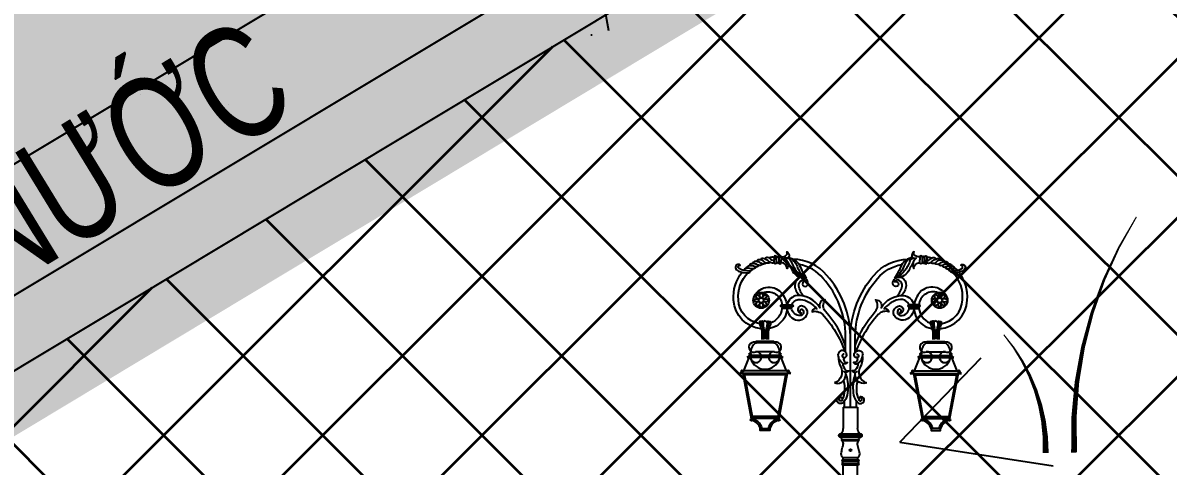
# Model space of a CAD drawing. Header units: millimetres. Extents: x 476643 to 477419, y 1110674 to 1111494.
# Drawn here: x 476985.33 to 476990.41, y 1111233.73 to 1111235.7 of the extents above; entities that cross this region are included whole.
import ezdxf

# ---------------------------------------------------------------- set-up
doc = ezdxf.new("R2010")
doc.units = ezdxf.units.MM
doc.header["$LTSCALE"] = 0.001
doc.header["$MEASUREMENT"] = 0
doc.layers.add('D-CONGTRINH', color=7, linetype='Continuous', lineweight=15)
doc.layers.add('HT_Text', color=7, linetype='Continuous', lineweight=15)
for name, color, linetype in [('HT_Ho ga', 5, 'Continuous'), ('HT_thuc vat', 3, 'Continuous'), ('Net manh', 252, 'Continuous'), ('THIETBI', 33, 'Continuous')]:
    doc.layers.add(name, color=color, linetype=linetype)
doc.styles.add('DIM', font='VAVON.TTF')

# ---------------------------------------------------------------- blocks, each defined once
blk = doc.blocks.new('QFE')
at = {"layer": 'THIETBI', "color": 35, "lineweight": -2, "true_color": 0xa87038}
for p, q in [((7833468.5, 3940380.3), (7833468.5, 3940348)), ((7833468.5, 3940380.3), (7833468.5, 3940346.5)), ((7833474, 3940382.4), (7833474, 3940347.5)), ((7833478.7, 3940384.5), (7833478.7, 3940348)), ((7833486.1, 3940384.5), (7833486.1, 3940348)), ((7833490.8, 3940382.4), (7833490.8, 3940347.5)), ((7833496.3, 3940380.3), (7833496.3, 3940346.5)), ((7833521.2, 3940337.7), (7833443.6, 3940337.7)), ((7833521.2, 3940331.4), (7833445.1, 3940331.4)), ((7834202.1, 3940337.7), (7834279.7, 3940337.7)), ((7834202.1, 3940331.4), (7834278.2, 3940331.4)), ((7833562.1, 3940266.7), (7833402.7, 3940266.7)), ((7833551.1, 3940276), (7833419, 3940276)), ((7834161.2, 3940266.7), (7834320.6, 3940266.7)), ((7834172.2, 3940276), (7834304.3, 3940276)), ((7833596.8, 3940194.8), (7833368, 3940194.8)), ((7833577.2, 3940206.8), (7833387.6, 3940206.8)), ((7833574.2, 3940189.3), (7833390.6, 3940189.3)), ((7834126.5, 3940194.8), (7834355.3, 3940194.8)), ((7834146.1, 3940206.8), (7834335.7, 3940206.8)), ((7834149.1, 3940189.3), (7834332.7, 3940189.3)), ((7833830, 3940045.7), (7833830, 3939951.5)), ((7833830, 3940045.7), (7833893.3, 3940045.7)), ((7833893.3, 3940045.7), (7833893.3, 3939951.5)), ((7833545.5, 3940004.3), (7833419.3, 3940004.3)), ((7833543.8, 3939995), (7833421, 3939995)), ((7834177.8, 3940004.3), (7834304, 3940004.3)), ((7834179.5, 3939995), (7834302.2, 3939995)), ((7833894.3, 3939820), (7833828.9, 3939820)), ((7833828.9, 3939812.1), (7833828.9, 3939820)), ((7833894.3, 3939812.1), (7833894.3, 3939820))]:
    blk.add_line(p, q, dxfattribs=at)
at = {"layer": 'THIETBI', "color": 35, "true_color": 0xa87038}
for p, q in [((7834227, 3940380.3), (7834227, 3940346.5)), ((7834232.5, 3940382.4), (7834232.5, 3940347.5)), ((7834237.2, 3940384.5), (7834237.2, 3940348)), ((7834244.6, 3940384.5), (7834244.6, 3940348)), ((7834249.3, 3940382.4), (7834249.3, 3940347.5)), ((7834254.8, 3940380.3), (7834254.8, 3940348)), ((7834254.8, 3940380.3), (7834254.8, 3940346.5))]:
    blk.add_line(p, q, dxfattribs=at)
at = {"layer": 'THIETBI', "color": 35, "lineweight": -2, "true_color": 0xa87038}
for points in [[(7833505.8, 3940688.7, -0.353507), (7833477.4, 3940693.2, 0.183216), (7833459.7, 3940701.4, 0.310057), (7833443.4, 3940694.3)], [(7833522.2, 3940688.7, -0.362856), (7833498.2, 3940695, 0.124479), (7833479.2, 3940706.2, 0.33864), (7833461.3, 3940701.4)], [(7833523.1, 3940696.5, -0.183873), (7833504.3, 3940706.6, 0.439186), (7833481.6, 3940705.9)], [(7833522.3, 3940710.2, 0.313361), (7833501.6, 3940709.5)], [(7833532.2, 3940714.4, 1), (7833522.4, 3940714.4), (7833522.4, 3940701)], [(7833532.2, 3940687.6, -1), (7833522.4, 3940687.6), (7833522.4, 3940701)], [(7833543.8, 3940714.4, -1), (7833553.6, 3940714.4), (7833553.6, 3940701)], [(7833543.8, 3940687.6, 1), (7833553.6, 3940687.6), (7833553.6, 3940701)], [(7833554, 3940714, 0.236417), (7833577.9, 3940723.8, 0.355517), (7833578.3, 3940737.4, -0.357659), (7833589.1, 3940715.7, -0.346564), (7833581, 3940709.2, 0.044289), (7833569.5, 3940708, -0.377494), (7833580.5, 3940662.4, 0.375058), (7833554.3, 3940688.9, 0.872055)], [(7833580.1, 3940695.7, -0.016213), (7833604.4, 3940651.1, 0.189261), (7833630.7, 3940627.5, 0.138391), (7833648.3, 3940626, 4.133376)], [(7833581, 3940709.2, -0.272622), (7833599.8, 3940689.6, 0.078301), (7833626.3, 3940645.7, 0.086567), (7833651.5, 3940624.6, 14.524247)], [(7833584.9, 3940710.8, -0.25183), (7833635.9, 3940675.9, 0.043039), (7833665.6, 3940619.4, 5.42602)], [(7833595.1, 3940708.8, -0.194984), (7833626.7, 3940666.1, 0.059088), (7833653.5, 3940624.9, 0.228317), (7833665.6, 3940619.4, 0.310763)], [(7833861.6, 3940068), (7833861.6, 3940362.5, 0.178826), (7833757.3, 3940631.7, 0.224593), (7833606, 3940703.6, 6.691776)], [(7833861.6, 3940045.7), (7833861.6, 3940362.5, -0.178826), (7833966, 3940631.7, -0.224593), (7834117.3, 3940703.6, -6.691776)], [(7834138.4, 3940710.8, 0.25183), (7834087.4, 3940675.9, -0.043039), (7834057.6, 3940619.4, -5.42602)], [(7834128.2, 3940708.8, 0.194984), (7834096.5, 3940666.1, -0.059088), (7834069.8, 3940624.9, -0.228317), (7834057.6, 3940619.4, -0.310763)], [(7834142.2, 3940709.2, 0.272622), (7834123.5, 3940689.6, -0.078301), (7834096.9, 3940645.7, -0.086567), (7834071.8, 3940624.6, -14.524247)], [(7834143.1, 3940695.7, 0.016213), (7834118.9, 3940651.1, -0.189261), (7834092.6, 3940627.5, -0.138391), (7834074.9, 3940626, -4.133376)], [(7833466.2, 3940394.5, -0.380071), (7833342.8, 3940521.8, -0.19648), (7833380.7, 3940646, -0.458748)], [(7833427.2, 3940660.6, -0.353262), (7833414.8, 3940651.3, -0.139748), (7833366.9, 3940662.4, -0.806847), (7833372, 3940677.7, 0.723686), (7833351.4, 3940665.8, 0.251861), (7833363.8, 3940651, 0.095726), (7833408.3, 3940643.8, 0.394592), (7833417.2, 3940652.2)], [(7833441.7, 3940669.2, -0.348519), (7833420.6, 3940661.6, 0.153989), (7833396.5, 3940662.6, 0.191715), (7833385.9, 3940654.5, 2.215469)], [(7833456.2, 3940677.6, -0.465554), (7833433.5, 3940672, 0.134027), (7833411.6, 3940674.4, 0.286078), (7833396.8, 3940662.7, 2.125003)], [(7833472.8, 3940682.9, -0.38797), (7833448.5, 3940679.6, 0.059411), (7833432.7, 3940684.6, 0.413091), (7833411.6, 3940674.4)], [(7833487.6, 3940686.6, -0.370345), (7833463, 3940687, 0.059101), (7833448.5, 3940692.7, 0.37824), (7833426.2, 3940685.5)], [(7833840.3, 3940290.6), (7833840.3, 3940362.4, 0.178986), (7833741.1, 3940618, 0.183875), (7833633.5, 3940680.1, 0.225194)], [(7833882.9, 3940290.6), (7833882.9, 3940362.4, -0.178986), (7833982.2, 3940618, -0.183875), (7834089.7, 3940680.1, -0.225194)], [(7833458.2, 3940416.9, -0.356823), (7833364, 3940523.3, -0.218743), (7833406.4, 3940643.4)], [(7833654.8, 3940539.5, -0.152273), (7833632.3, 3940583.9, -0.336534), (7833645.3, 3940609.7, -0.465355), (7833664.8, 3940603.5, 1.036364), (7833654.7, 3940583.8, 0.508027), (7833673, 3940593.9, 0.582864), (7833634.7, 3940622.6, 0.287455), (7833614.4, 3940586.2, 0.200707), (7833636.8, 3940542.2, 6.479291)], [(7834068.5, 3940539.5, 0.152273), (7834091, 3940583.9, 0.336534), (7834078, 3940609.7, 0.465355), (7834058.5, 3940603.5, -1.036364), (7834068.5, 3940583.8, -0.508027), (7834050.3, 3940593.9, -0.582864), (7834088.6, 3940622.6, -0.287455), (7834108.9, 3940586.2, -0.200707), (7834086.5, 3940542.2, -6.479291)], [(7833431.7, 3940532.4, -0.564018), (7833553.6, 3940555.9, -0.155755), (7833578.7, 3940500.4, -0.224227)], [(7833456.5, 3940527.7, -0.254389), (7833447.9, 3940528.7, -0.229188), (7833440.4, 3940546, -0.229188), (7833457.7, 3940538.5, -0.254389), (7833458.7, 3940529.9)], [(7833463.7, 3940532, -0.254389), (7833458.2, 3940538.8, -0.229188), (7833465.2, 3940556.3, -0.229188), (7833472.2, 3940538.8, -0.254389), (7833466.8, 3940532)], [(7833471.7, 3940529.9, -0.254389), (7833472.7, 3940538.5, -0.229188), (7833490.1, 3940546, -0.229188), (7833482.6, 3940528.7, -0.254389), (7833474, 3940527.7)], [(7833472.7, 3940554.5, -0.512619), (7833557.3, 3940500.4, -0.015547)], [(7833454.5, 3940519.6, -0.254389), (7833447.6, 3940514.2, -0.229188), (7833430.1, 3940521.2, -0.229188), (7833447.6, 3940528.2, -0.254389), (7833454.5, 3940522.7)], [(7833458.7, 3940512.4, -0.254389), (7833457.7, 3940503.8, -0.229188), (7833440.4, 3940496.3, -0.229188), (7833447.9, 3940513.7, -0.254389), (7833456.5, 3940514.7)], [(7833466.8, 3940510.4, -0.254389), (7833472.2, 3940503.6, -0.229188), (7833465.2, 3940486, -0.229188), (7833458.2, 3940503.6, -0.254389), (7833463.7, 3940510.4)], [(7833474, 3940514.7, -0.254389), (7833482.6, 3940513.7, -0.229188), (7833490.1, 3940496.3, -0.229188), (7833472.7, 3940503.8, -0.254389), (7833471.7, 3940512.4)], [(7833476, 3940522.7, -0.254389), (7833482.8, 3940528.2, -0.229188), (7833500.4, 3940521.2, -0.229188), (7833482.8, 3940514.2, -0.254389), (7833476, 3940519.6)], [(7833579, 3940485.1, 0.110988), (7833586, 3940462.7, 0.152829), (7833608.2, 3940439.1, 0.502542), (7833670.7, 3940462.4, 0.37374), (7833649.1, 3940495.2, 1.160145), (7833645, 3940462.5, 0.687118)], [(7833624.8, 3940542.3, 0.315911), (7833579.9, 3940500.4, 0.152829)], [(7833601.3, 3940500.4, -0.297688), (7833629.9, 3940524.1, -0.14348), (7833667.9, 3940517.4, -0.096496), (7833712.4, 3940483.7, 0.438011), (7833691, 3940469.9, -0.279297), (7833737.6, 3940458.8, -0.205795)], [(7833840.3, 3940319.1, 0.103279), (7833751.3, 3940470.7, -0.370587), (7833749.9, 3940522.6, 0.569422), (7833725.5, 3940488.1, 0.27295), (7833624.8, 3940542.3, 0.385905)], [(7833882.9, 3940319.1, -0.103279), (7833972, 3940470.7, 0.370587), (7833973.4, 3940522.6, -0.569422), (7833997.7, 3940488.1, -0.27295), (7834098.5, 3940542.3, -0.385905)], [(7834121.9, 3940500.4, 0.297688), (7834093.4, 3940524.1, 0.14348), (7834055.4, 3940517.4, 0.096496), (7834010.9, 3940483.7, -0.438011), (7834032.2, 3940469.9, 0.279297), (7833985.7, 3940458.8, 0.205795)], [(7834144.3, 3940485.1, -0.110988), (7834137.3, 3940462.7, -0.152829), (7834115, 3940439.1, -0.502542), (7834052.6, 3940462.4, -0.37374), (7834074.2, 3940495.2, -1.160145), (7834078.3, 3940462.5, -0.687118)], [(7834098.5, 3940542.3, -0.315911), (7834143.4, 3940500.4, -0.152829)], [(7833579.3, 3940485.1, -0.108899), (7833568.5, 3940443.4, -0.224227), (7833501.3, 3940396.3, -0.004019), (7833499.7, 3940396.1, -0.366728)], [(7833557.3, 3940485.1, -0.278421), (7833508.9, 3940420.4, -0.004523), (7833507, 3940419.8, -0.218743)], [(7833645, 3940462.5, -0.576772), (7833639.4, 3940479.3, -0.431015), (7833648.9, 3940479.6, -0.654899), (7833638.6, 3940453.3, -0.38176), (7833600.2, 3940485.1, -0.039915)], [(7833737.6, 3940458.8, -0.097593), (7833837.2, 3940293.6)], [(7833985.7, 3940458.8, 0.097593), (7833886, 3940293.6)], [(7834078.3, 3940462.5, 0.576772), (7834083.9, 3940479.3, 0.431015), (7834074.4, 3940479.6, 0.654899), (7834084.7, 3940453.3, 0.38176), (7834123.1, 3940485.1, 0.039915)], [(7833465, 3940424.8, 0.805324), (7833457.6, 3940422.3, 0.099459), (7833461, 3940407.5, -0.065412), (7833468.5, 3940380.3)], [(7833474.3, 3940424.5, 0.591187), (7833466, 3940426.3, 0.270977), (7833464.7, 3940419.7, -0.000807), (7833471.3, 3940394, -0.009319), (7833474, 3940382.4)], [(7833482.4, 3940429.4, 0.354429), (7833473.5, 3940422.3, 0.055025), (7833474.4, 3940405.4, -0.025376), (7833478.7, 3940384.5, -169.677483)], [(7833482.4, 3940429.4, -0.354429), (7833491.3, 3940422.3, -0.055025), (7833490.3, 3940405.4, 0.025376), (7833486.1, 3940384.5, 169.677483)], [(7833490.5, 3940424.5, -0.591187), (7833498.8, 3940426.3, -0.270977), (7833500.1, 3940419.7, 0.000807), (7833493.5, 3940394, 0.009319), (7833490.8, 3940382.4)], [(7833499.8, 3940424.8, -0.805324), (7833507.1, 3940422.3, -0.099459), (7833503.8, 3940407.5, 0.065412), (7833496.3, 3940380.3)], [(7833834.2, 3940282.2, 1.045083), (7833833.8, 3940266, 0.394918), (7833845, 3940276.8, 0.482676), (7833821.6, 3940297.4, 0.365775), (7833807, 3940279.9, 0.167234)], [(7833889, 3940282.2, -1.045083), (7833889.5, 3940266, -0.394918), (7833878.3, 3940276.8, -0.482676), (7833901.7, 3940297.4, -0.365775), (7833916.2, 3940279.9, -0.167234)], [(7833833.7, 3940266.5, 0.685844), (7833848.5, 3940244.2, -0.390926), (7833828.2, 3940240.4, -0.277375), (7833807.1, 3940282, 1.412206)], [(7833808.2, 3940271.4, 0.144906), (7833817.7, 3940226.4, -0.000675), (7833819.4, 3940223, -0.151301)], [(7833826.8, 3940241.3, 0.148782), (7833839.5, 3940211.9, 0.252217), (7833854, 3940207, -0.491737), (7833830.4, 3940206.3)], [(7833896.4, 3940241.3, -0.148782), (7833883.8, 3940211.9, -0.252217), (7833869.3, 3940207, 0.491737), (7833892.9, 3940206.3)], [(7833889.6, 3940266.5, -0.685844), (7833874.7, 3940244.2, 0.390926), (7833895.1, 3940240.4, 0.277375), (7833916.1, 3940282, -1.412206)], [(7833915, 3940271.4, -0.144906), (7833905.6, 3940226.4, 0.000675), (7833903.8, 3940223, 0.151301)], [(7833817.2, 3940227.3, -0.470369), (7833790.9, 3940154.2, 0.318304)], [(7833790.9, 3940154.2, 0.36395), (7833831.3, 3940165, 0.171382), (7833841.3, 3940200.8, -3.68517)], [(7833840.8, 3940191.8, -0.001202), (7833845.3, 3940179.2, -0.10896), (7833847.4, 3940099.9, -0.148615), (7833829, 3940066.6, -0.549686), (7833800.6, 3940074.5, -0.452545), (7833813.7, 3940092.1, -0.57067), (7833824.1, 3940077.2, -0.958324), (7833811, 3940082.5, -0.207016), (7833818.6, 3940089.8)], [(7833882.5, 3940191.8, 0.001202), (7833878, 3940179.2, 0.10896), (7833875.8, 3940099.9, 0.148615), (7833894.2, 3940066.6, 0.549686), (7833922.7, 3940074.5, 0.452545), (7833909.6, 3940092.1, 0.57067), (7833899.2, 3940077.2, 0.958324), (7833912.3, 3940082.5, 0.207016), (7833904.6, 3940089.8)], [(7833932.4, 3940154.2, -0.36395), (7833892, 3940165, -0.171382), (7833882, 3940200.8, 3.68517)], [(7833906.1, 3940227.3, 0.470369), (7833932.4, 3940154.2, -0.318304)], [(7833830.4, 3940162, -0.184179), (7833824.8, 3940079.5)], [(7833892.9, 3940162, 0.184179), (7833898.4, 3940079.5)], [(7833819.6, 3939927.7, 0.207336), (7833830, 3939951.5, 0.037455)], [(7833903.7, 3939927.7, -0.207336), (7833893.3, 3939951.5, -0.037455)], [(7833814.1, 3939924.6), (7833909.1, 3939924.6, -0.414214)], [(7833909.1, 3939915.1), (7833814.1, 3939915.1, -0.414214)], [(7833816.9, 3939911.9, -0.390546), (7833814.1, 3939915.1, 3.518269)], [(7833814.1, 3939915.1), (7833814.1, 3939914.7, 0.414214)], [(7833906.2, 3939911.9), (7833816.9, 3939911.9, -0.414214)], [(7833825.1, 3939902.4, 0.20126), (7833816.9, 3939911.9, 4.529458)], [(7833828.9, 3939820, -0.293231), (7833821.4, 3939845, -0.012249), (7833827, 3939867.7, 0.025284), (7833829.8, 3939880.1, 0.209142), (7833825.8, 3939895.9, 0.490875)], [(7833825.8, 3939896, -0.818804), (7833825.1, 3939902.4, -1.611391)], [(7833825.1, 3939902.4), (7833898, 3939902.4, -0.414214)], [(7833897.4, 3939896), (7833825.8, 3939896, -0.414214)], [(7833894.3, 3939820, 0.293231), (7833901.8, 3939845, 0.012249), (7833896.1, 3939867.7, -0.025284), (7833893.4, 3939880.1, -0.209142), (7833897.4, 3939895.9, -0.490875)], [(7833897.4, 3939896, 0.818804), (7833898, 3939902.4, 1.611391)], [(7833898, 3939902.4, -0.20126), (7833906.2, 3939911.9, -4.529458)], [(7833906.2, 3939911.9, 0.390546), (7833909.1, 3939915.1, -3.518269)], [(7833826.4, 3939066), (7833829.1, 3939068.9, 0.187644), (7833829.9, 3939071.1), (7833829.9, 3939789.5, 0.191392)], [(7833896.7, 3939066), (7833894.1, 3939068.9, -0.187644), (7833893.3, 3939071.1), (7833893.3, 3939789.5, -0.191392)]]:
    blk.add_lwpolyline(points, format="xyb", dxfattribs=at)
for points in [[(7833532.2, 3940718.6), (7833532.2, 3940683.4)], [(7833543.8, 3940718.6), (7833543.8, 3940683.4)], [(7833543.8, 3940709.9), (7833543.8, 3940701)], [(7833603.2, 3940485.1), (7833555.7, 3940485.1)], [(7834120.1, 3940485.1), (7834167.5, 3940485.1)], [(7833524.7, 3940292.3), (7833443.7, 3940292.3), (7833440.1, 3940292.3)], [(7834198.6, 3940292.3), (7834279.6, 3940292.3), (7834283.1, 3940292.3)], [(7833387.6, 3940206.8), (7833411.5, 3940266.6)], [(7833402.7, 3940266.7), (7833413.7, 3940276)], [(7833402.7, 3940266.7), (7833413.7, 3940276)], [(7833414.5, 3940278.6), (7833413, 3940276), (7833419, 3940276), (7833417.4, 3940278.6)], [(7833550.2, 3940278.6), (7833551.8, 3940276), (7833545.8, 3940276), (7833547.4, 3940278.6)], [(7833562.1, 3940266.7), (7833551.1, 3940276)], [(7833577.2, 3940206.8), (7833553.3, 3940266.6)], [(7834146.1, 3940206.8), (7834170, 3940266.6)], [(7834161.2, 3940266.7), (7834172.2, 3940276)], [(7834173, 3940278.6), (7834171.5, 3940276), (7834177.5, 3940276), (7834175.9, 3940278.6)], [(7834308.7, 3940278.6), (7834310.3, 3940276), (7834304.3, 3940276), (7834305.9, 3940278.6)], [(7834320.6, 3940266.7), (7834309.6, 3940276)], [(7834320.6, 3940266.7), (7834309.6, 3940276)], [(7834335.7, 3940206.8), (7834311.8, 3940266.6)], [(7833368, 3940194.8), (7833387.6, 3940206.8)], [(7833368, 3940194.8), (7833387.6, 3940206.8)], [(7833378.2, 3940203.4), (7833376.6, 3940200.8), (7833382.6, 3940200.8), (7833381.1, 3940203.4)], [(7833383.7, 3940194.8), (7833421, 3939995)], [(7833389.6, 3940194.8), (7833425.2, 3940004.3)], [(7833575.2, 3940194.8), (7833539.6, 3940004.3)], [(7833581.1, 3940194.8), (7833543.8, 3939995)], [(7833596.8, 3940194.8), (7833577.1, 3940206.8)], [(7833586.6, 3940203.4), (7833588.2, 3940200.8), (7833582.2, 3940200.8), (7833583.7, 3940203.4)], [(7834126.5, 3940194.8), (7834146.1, 3940206.8)], [(7834126.5, 3940194.8), (7834146.1, 3940206.8)], [(7834136.7, 3940203.4), (7834135.1, 3940200.8), (7834141.1, 3940200.8), (7834139.5, 3940203.4)], [(7834142.2, 3940194.8), (7834179.5, 3939995)], [(7834148.1, 3940194.8), (7834183.7, 3940004.3)], [(7834333.7, 3940194.8), (7834298.1, 3940004.3)], [(7834339.6, 3940194.8), (7834302.2, 3939995)], [(7834355.3, 3940194.8), (7834335.6, 3940206.8)], [(7834345.1, 3940203.4), (7834346.7, 3940200.8), (7834340.7, 3940200.8), (7834342.2, 3940203.4)], [(7833834.9, 3940045.7), (7833834.9, 3940073.1)], [(7833888.4, 3940045.7), (7833888.4, 3940073.1)], [(7833814.1, 3939915.1), (7833909.1, 3939915.1)], [(7833822.8, 3939806), (7833900.4, 3939806)], [(7833822.8, 3939795.6), (7833900.4, 3939795.6)], [(7833827.8, 3939812.1), (7833894.3, 3939812.1)], [(7833827.8, 3939789.5), (7833894.3, 3939789.5)]]:
    blk.add_lwpolyline(points, dxfattribs=at)
at = {"layer": 'THIETBI', "color": 35, "true_color": 0xa87038}
for points in [[(7834169.3, 3940714, -0.236417), (7834145.4, 3940723.8, -0.355517), (7834144.9, 3940737.4, 0.357659), (7834134.1, 3940715.7, 0.346564), (7834142.2, 3940709.2, -0.044289), (7834153.8, 3940708, 0.377494), (7834142.7, 3940662.4, -0.375058), (7834169, 3940688.9, -0.872055)], [(7834179.5, 3940714.4, 1), (7834169.7, 3940714.4), (7834169.7, 3940701)], [(7834179.5, 3940687.6, -1), (7834169.7, 3940687.6), (7834169.7, 3940701)], [(7834191, 3940714.4, -1), (7834200.9, 3940714.4), (7834200.9, 3940701)], [(7834191, 3940687.6, 1), (7834200.9, 3940687.6), (7834200.9, 3940701)], [(7834200.2, 3940696.5, 0.183873), (7834218.9, 3940706.6, -0.439186), (7834241.7, 3940705.9)], [(7834201, 3940710.2, -0.313361), (7834221.7, 3940709.5)], [(7834201.1, 3940688.7, 0.362856), (7834225.1, 3940695, -0.124479), (7834244.1, 3940706.2, -0.33864), (7834262, 3940701.4)], [(7834217.5, 3940688.7, 0.353507), (7834245.8, 3940693.2, -0.183216), (7834263.6, 3940701.4, -0.310057), (7834279.9, 3940694.3)], [(7834235.7, 3940686.6, 0.370345), (7834260.2, 3940687, -0.059101), (7834274.8, 3940692.7, -0.37824), (7834297.1, 3940685.5)], [(7834250.5, 3940682.9, 0.38797), (7834274.8, 3940679.6, -0.059411), (7834290.6, 3940684.6, -0.413091), (7834311.7, 3940674.4)], [(7834257.1, 3940394.5, 0.380071), (7834380.5, 3940521.8, 0.19648), (7834342.6, 3940646, 0.458748)], [(7834267.1, 3940677.6, 0.465554), (7834289.8, 3940672, -0.134027), (7834311.6, 3940674.4, -0.286078), (7834326.5, 3940662.7, -2.125003)], [(7834281.6, 3940669.2, 0.348519), (7834302.7, 3940661.6, -0.153989), (7834326.8, 3940662.6, -0.191715), (7834337.4, 3940654.5, -2.215469)], [(7834296.1, 3940660.6, 0.353262), (7834308.5, 3940651.3, 0.139748), (7834356.4, 3940662.4, 0.806847), (7834351.3, 3940677.7, -0.723686), (7834371.9, 3940665.8, -0.251861), (7834359.4, 3940651, -0.095726), (7834315, 3940643.8, -0.394592), (7834306.1, 3940652.2)], [(7834265.1, 3940416.9, 0.356823), (7834359.3, 3940523.3, 0.218743), (7834316.9, 3940643.4)], [(7834291.6, 3940532.4, 0.564018), (7834169.7, 3940555.9, 0.155755), (7834144.6, 3940500.4, 0.224227)], [(7834250.6, 3940554.5, 0.512619), (7834166, 3940500.4, 0.015547)], [(7834251.5, 3940529.9, 0.254389), (7834250.5, 3940538.5, 0.229188), (7834233.2, 3940546, 0.229188), (7834240.7, 3940528.7, 0.254389), (7834249.3, 3940527.7)], [(7834259.6, 3940532, 0.254389), (7834265, 3940538.8, 0.229188), (7834258, 3940556.3, 0.229188), (7834251.1, 3940538.8, 0.254389), (7834256.5, 3940532)], [(7834266.8, 3940527.7, 0.254389), (7834275.4, 3940528.7, 0.229188), (7834282.9, 3940546, 0.229188), (7834265.5, 3940538.5, 0.254389), (7834264.6, 3940529.9)], [(7834247.3, 3940522.7, 0.254389), (7834240.5, 3940528.2, 0.229188), (7834222.9, 3940521.2, 0.229188), (7834240.5, 3940514.2, 0.254389), (7834247.3, 3940519.6)], [(7834249.3, 3940514.7, 0.254389), (7834240.7, 3940513.7, 0.229188), (7834233.2, 3940496.3, 0.229188), (7834250.5, 3940503.8, 0.254389), (7834251.5, 3940512.4)], [(7834256.5, 3940510.4, 0.254389), (7834251.1, 3940503.6, 0.229188), (7834258, 3940486, 0.229188), (7834265, 3940503.6, 0.254389), (7834259.6, 3940510.4)], [(7834264.6, 3940512.4, 0.254389), (7834265.5, 3940503.8, 0.229188), (7834282.9, 3940496.3, 0.229188), (7834275.4, 3940513.7, 0.254389), (7834266.8, 3940514.7)], [(7834268.8, 3940519.6, 0.254389), (7834275.6, 3940514.2, 0.229188), (7834293.2, 3940521.2, 0.229188), (7834275.6, 3940528.2, 0.254389), (7834268.8, 3940522.7)], [(7834144, 3940485.1, 0.108899), (7834154.8, 3940443.4, 0.224227), (7834222, 3940396.3, 0.004019), (7834223.6, 3940396.1, 0.366728)], [(7834166, 3940485.1, 0.278421), (7834214.3, 3940420.4, 0.004523), (7834216.3, 3940419.8, 0.218743)], [(7834223.5, 3940424.8, 0.805324), (7834216.1, 3940422.3, 0.099459), (7834219.5, 3940407.5, -0.065412), (7834227, 3940380.3)], [(7834232.8, 3940424.5, 0.591187), (7834224.5, 3940426.3, 0.270977), (7834223.2, 3940419.7, -0.000807), (7834229.8, 3940394, -0.009319), (7834232.5, 3940382.4)], [(7834240.9, 3940429.4, 0.354429), (7834232, 3940422.3, 0.055025), (7834232.9, 3940405.4, -0.025376), (7834237.2, 3940384.5, -169.677483)], [(7834240.9, 3940429.4, -0.354429), (7834249.8, 3940422.3, -0.055025), (7834248.8, 3940405.4, 0.025376), (7834244.6, 3940384.5, 169.677483)], [(7834249, 3940424.5, -0.591187), (7834257.3, 3940426.3, -0.270977), (7834258.6, 3940419.7, 0.000807), (7834251.9, 3940394, 0.009319), (7834249.3, 3940382.4)], [(7834258.3, 3940424.8, -0.805324), (7834265.6, 3940422.3, -0.099459), (7834262.3, 3940407.5, 0.065412), (7834254.8, 3940380.3)]]:
    blk.add_lwpolyline(points, format="xyb", dxfattribs=at)
for points in [[(7834179.5, 3940718.6), (7834179.5, 3940683.4)], [(7834179.5, 3940709.9), (7834179.5, 3940701)], [(7834191, 3940718.6), (7834191, 3940683.4)]]:
    blk.add_lwpolyline(points, dxfattribs=at)
at = {"layer": 'THIETBI', "color": 35, "lineweight": -2, "true_color": 0xa87038}
for points in [[(7833603.2, 3940500.4, -1), (7833603.2, 3940492.8), (7833555.7, 3940492.8, -1), (7833555.7, 3940500.4)], [(7834120.1, 3940500.4, 1), (7834120.1, 3940492.8), (7834167.5, 3940492.8, 1), (7834167.5, 3940500.4)]]:
    blk.add_lwpolyline(points, format="xyb", close=True, dxfattribs=at)
for points in [[(7833503.7, 3939951.3), (7833503.7, 3939942.1), (7833461, 3939942.1), (7833461, 3939951.3)], [(7834219.5, 3939951.3), (7834219.5, 3939942.1), (7834262.2, 3939942.1), (7834262.2, 3939951.3)], [(7833909.1, 3939924.6), (7833814.1, 3939924.6), (7833814.1, 3939927.7), (7833909.1, 3939927.7)]]:
    blk.add_lwpolyline(points, close=True, dxfattribs=at)
for centre, radius in [((7833465.2, 3940521.2), 35.1), ((7833465.2, 3940521.2), 10.9), ((7833416, 3940282.1), 3.81), ((7833548.8, 3940282.1), 3.81), ((7834174.5, 3940282.1), 3.81), ((7834307.3, 3940282.1), 3.81), ((7833379.6, 3940206.9), 3.81), ((7833585.2, 3940206.9), 3.81), ((7834138.1, 3940206.9), 3.81), ((7834343.7, 3940206.9), 3.81), ((7833422.1, 3939989.3), 5.03), ((7833542.7, 3939989.3), 5.03), ((7834180.6, 3939989.3), 5.03), ((7834301.2, 3939989.3), 5.03), ((7833861.6, 3939854.3), 3.96)]:
    blk.add_circle(centre, radius, dxfattribs=at)
at = {"layer": 'THIETBI', "color": 35, "true_color": 0xa87038}
for radius in [35.1, 10.9]:
    blk.add_circle((7834258, 3940521.2), radius, dxfattribs=at)
at = {"layer": 'THIETBI', "color": 35, "lineweight": -2, "true_color": 0xa87038}
for centre, radius, start, end in [((7833538, 3940718.6), 5.76, 0, 180), ((7833538, 3940683.4), 5.76, 180, 0), ((7833555.7, 3940488.9), 3.83, 90, 270), ((7833603.2, 3940488.9), 3.83, 270, 90), ((7834120.1, 3940488.9), 3.83, 90, 270), ((7833482.4, 3940281.1), 66.9, 57.8027, 122.1973), ((7834240.9, 3940281.1), 66.9, 57.8027, 122.1973), ((7833441.9, 3940268.1), 24.3, 94.2982, 160.9355), ((7833444.3, 3940334.5), 3.23, 101.4699, 258.5301), ((7833433, 3940312.6), 22.4, 295.6216, 57.2183), ((7833531.8, 3940312.6), 22.4, 122.7817, 244.3784), ((7833520.5, 3940334.5), 3.23, 281.4699, 78.5301), ((7833522.8, 3940268.1), 24.3, 19.0645, 85.7018), ((7834200.4, 3940268.1), 24.3, 94.2982, 160.9355), ((7834202.8, 3940334.5), 3.23, 101.4699, 258.5301), ((7834191.5, 3940312.6), 22.4, 295.6216, 57.2183), ((7834290.3, 3940312.6), 22.4, 122.7817, 244.3784), ((7834279, 3940334.5), 3.23, 281.4699, 78.5301), ((7834281.3, 3940268.1), 24.3, 19.0645, 85.7018), ((7833409.9, 3939934.9), 61.2, 15.5429, 79.586), ((7833409.9, 3939934.9), 53.7, 17.7828, 72.5705), ((7833554.9, 3939934.9), 61.2, 100.414, 164.4571), ((7833554.9, 3939934.9), 53.7, 107.4295, 162.2172), ((7834168.4, 3939934.9), 61.2, 15.5429, 79.586), ((7834168.4, 3939934.9), 53.7, 17.7828, 72.5705), ((7834313.4, 3939934.9), 61.2, 100.414, 164.4571), ((7834313.4, 3939934.9), 53.7, 107.4295, 162.2172), ((7833814, 3939919.8), 4.75, 89.5095, 270.4905), ((7833909.1, 3939919.8), 4.75, 269.5095, 90.4905), ((7833822.8, 3939800.8), 5.18, 90, 270), ((7833828.9, 3939806), 6.14, 90, 180), ((7833828.9, 3939795.6), 6.14, 180, 270), ((7833894.3, 3939806), 6.14, 0, 90), ((7833894.3, 3939795.6), 6.14, 270, 0), ((7833900.4, 3939800.8), 5.18, 270, 90)]:
    blk.add_arc(centre, radius, start, end, dxfattribs=at)
at = {"layer": 'THIETBI', "color": 35, "true_color": 0xa87038}
for centre, radius, start, end in [((7834185.3, 3940718.6), 5.76, 0, 180), ((7834185.3, 3940683.4), 5.76, 180, 0), ((7834167.5, 3940488.9), 3.83, 270, 90)]:
    blk.add_arc(centre, radius, start, end, dxfattribs=at)
blk = doc.blocks.new('fff')
blk.add_lwpolyline([(476992.0737, 1111234.1569), (476990.3209, 1111237.184), (476983.4569, 1111233.0478), (476985.2154, 1111229.9905), (476992.0737, 1111234.1569)])
at = {"layer": 'HT_Ho ga', "color": 4}
blk.add_lwpolyline([(476963.6664, 1111221.2825), (476979.276, 1111230.8735), (476990.0683, 1111237.3609), (476989.8107, 1111237.7894), (476979.0163, 1111231.3008), (476963.4047, 1111221.7085), (476963.6664, 1111221.2825)], dxfattribs=at)
at = {"layer": 'HT_thuc vat'}
for points in [[(476989.9953, 1111233.7862, 0.0262, 0.00525, -0.153458), (476990.272, 1111234.8342, 0.00525, 0.00525, 16.012614)], [(476989.8694, 1111233.7848, 0.0262, 0.00525, 0.181131), (476989.6832, 1111234.3102, 0.0262, 0.00525, -4.506935)]]:
    blk.add_lwpolyline(points, format="xyseb", dxfattribs=at)
at = {"linetype": 'ByBlock', "xscale": 0.0009999999892897904, "yscale": 0.0009999999310821295, "zscale": 0.001}
blk.add_blockref('QFE', (469155.1403, 1107293.9427), dxfattribs=at)
at = {"layer": 'HT_Text', "color": 9, "style": 'DIM', "width": 0.75}
blk.add_text('COÁNG HÔÛ THOAÙT NÖÔÙC', height=0.5, rotation=31.4247, dxfattribs=at).set_placement((476981.4444, 1111232.1837))

msp = doc.modelspace()

# ---------------------------------------------------------------- hatches: boundary and pattern name
at = {"linetype": 'Continuous'}
h = msp.add_hatch(dxfattribs=at)
h.set_pattern_fill('AR-CONC,_O', color=8, scale=0.8)
h.set_pattern_definition([(50, (0, 0), (5.73808146, -0.50201708), [0.6, -6.6]), (355, (0, 0), (-1.11001067, 6.01753707), [0.48, -5.28]), (100.4514, (0.478, -0.042), (4.628075054, 5.515516336), [0.50992152, -5.609136896]), (46.1842, (0, 1.6), (8.53792839, -1.324152115), [0.9, -9.9]), (96.6356, (0.7115, 1.49), (7.477301644, 7.79294297), [0.764882304, -8.413704]), (351.1842, (0, 1.6), (7.47729556, 7.79294881), [0.72, -7.92]), (21, (0.8, 1.2), (4.775256417, -3.220951125), [0.6, -6.6]), (326, (0.8, 1.2), (1.946522655, 5.80120036), [0.48, -5.28]), (71.4514, (1.198, 0.9316), (6.721781029, 2.580243974), [0.50992152, -5.609136896]), (37.5, (0, 0), (0.0972788425, 2.6631508307), [0, -5.216, 0, -5.36, 0, -5.3]), (7.5, (0, 0), (2.1045562995, 3.155293695), [0, -3.056, 0, -5.096, 0, -2.02]), (327.5, (-1.784, 0), (4.2705794894, -0.180438974), [0, -2, 0, -6.24, 0, -8.28]), (317.5, (-2.584, 0), (4.665489355, 0.800839859), [0, -2.6, 0, -4.144, 0, -5.88])])
h.paths.add_polyline_path([(476986.6873, 1111238.5643), (476982.5232, 1111235.7965), (476989.3829, 1111225.4764), (476993.6662, 1111228.0648)])
at = {"layer": 'HT_thuc vat', "lineweight": 35}
h = msp.add_hatch(dxfattribs=at)
h.set_pattern_fill('ANSI37', color=3, scale=4, style=0)
h.set_pattern_definition([(45, (0, 0), (-0.3535533906, 0.3535533906), []), (135, (0, 0), (-0.3535533906, -0.3535533906), [])])
h.paths.add_polyline_path([(476985.2154, 1111229.9905), (476992.0737, 1111234.1569), (476990.3209, 1111237.184), (476983.4569, 1111233.0478)])
at = {"layer": 'Net manh', "lineweight": 35}
h = msp.add_hatch(dxfattribs=at)
h.set_pattern_fill('AR-CONC', color=256, scale=0.5, style=0)
h.set_pattern_definition([(50, (0, 0), (3.586300913, -0.313760675), [0.375, -4.125]), (355, (0, 0), (-0.693756668, 3.760960669), [0.3, -3.3]), (100.4514, (0.299, -0.026), (2.892546909, 3.44719771), [0.31870095, -3.50571056]), (46.1842, (0, 1), (5.336205243, -0.827595072), [0.5625, -6.1875]), (96.6356, (0.4447, 0.931), (4.673313528, 4.870589355), [0.47805144, -5.258565]), (351.1842, (0, 1), (4.673309726, 4.870593005), [0.45, -4.95]), (21, (0.5, 0.75), (2.9845352606, -2.013094453), [0.375, -4.125]), (326, (0.5, 0.75), (1.21657666, 3.625750225), [0.3, -3.3]), (71.4514, (0.7487, 0.5822), (4.201113143, 1.612652484), [0.31870095, -3.50571056]), (37.5, (0, 0), (0.0607992766, 1.6644692692), [0, -3.26, 0, -3.35, 0, -3.3125]), (7.5, (0, 0), (1.3153476872, 1.9720585594), [0, -1.91, 0, -3.185, 0, -1.2625]), (327.5, (-1.115, 0), (2.6691121809, -0.1127743587), [0, -1.25, 0, -3.9, 0, -5.175]), (317.5, (-1.615, 0), (2.9159308467, 0.5005249117), [0, -1.625, 0, -2.59, 0, -3.675])])
h.paths.add_polyline_path([(476992.124, 1111278.6991), (477030.4162, 1111301.5061), (477049.4278, 1111271.6805), (477053.9507, 1111274.2899), (477054.992, 1111272.6727), (477057.7715, 1111274.3261), (477036.9439, 1111305.5508), (477036.7871, 1111305.4566), (477040.9706, 1111298.8709), (477035.0335, 1111295.3044), (477030.85, 1111301.8901), (477036.9439, 1111305.5508), (477031.4593, 1111313.7734), (477024.2618, 1111315.6012), (476982.9279, 1111293.8106), (476991.5182, 1111278.36), (476987.3381, 1111273.5437), (476978.0539, 1111289.9629), (476976.5243, 1111292.3853), (476968.713, 1111281.1314), (476975.2731, 1111270.2287), (476976.71, 1111267.8699), (476978.5947, 1111269.735), (476980.5231, 1111269.2155), (476983.8957, 1111271.4244), (476999.5749, 1111247.1306), (476955.1063, 1111217.5728), (476941.425, 1111240.1442), (476945.0196, 1111241.9149), (476943.9035, 1111243.751), (476947.4515, 1111245.5665), (476946.4177, 1111247.3037), (476950.1322, 1111249.7446), (476951.1323, 1111248.1174), (476960.9993, 1111254.0432), (476960.163, 1111255.3936), (476967.0818, 1111259.4449), (476965.5652, 1111261.944), (476972.5709, 1111266.1954), (476971.5525, 1111267.8839), (476965.9946, 1111277.215), (476937.4106, 1111236.0337, 0.042237), (476936.6148, 1111234.5939), (476939.3312, 1111230.0958), (476935.9752, 1111226.5813), (476935.9101, 1111223.8886), (476936.4401, 1111219.9427), (476940.2894, 1111220.9274), (476940.4761, 1111217.4662), (476946.8159, 1111207.7273), (476943.4292, 1111205.7859), (476944.7596, 1111203.4488), (476948.1463, 1111205.5192), (476954.9524, 1111194.1082), (476951.3403, 1111191.9878), (476952.896, 1111189.2814), (476956.5259, 1111191.4569), (476959.0712, 1111187.0403), (476955.4086, 1111184.9104), (476956.757, 1111182.5647), (476959.9092, 1111184.4396), (476963.2765, 1111178.7782), (476967.4255, 1111176.0569), (476972.1928, 1111176.7521), (476973.3783, 1111174.7963), (476966.1382, 1111170.9956), (476963.3039, 1111171.475), (476985.034, 1111134.1639), (476993.6583, 1111138.634), (476996.7715, 1111140.4498), (476989.5495, 1111152.7458), (476986.7059, 1111151.1033), (476982.7534, 1111157.946), (476985.5355, 1111159.58), (476978.3075, 1111171.8862), (477011.5732, 1111191.3513), (477017.6754, 1111195.1589), (477016.7822, 1111196.6565), (477025.4535, 1111202.0124), (477045.9914, 1111167.5778), (477037.3201, 1111162.2219), (477042.6914, 1111165.3045), (477046.1256, 1111167.3528), (477050.2224, 1111160.5537), (477046.7962, 1111158.4899), (477044.2394, 1111162.7345), (477038.9583, 1111159.4768), (477037.3201, 1111162.2219), (477036.4346, 1111163.7065), (477031.8926, 1111161.0484), (477046.2047, 1111137.4191), (477059.4329, 1111144.8071), (477069.0196, 1111150.1613)])
h.paths.add_polyline_path([(477023.5215, 1111207.2866), (477013.619, 1111201.3442), (477012.1569, 1111203.7806), (477006.064, 1111213.9692), (476996.5737, 1111229.8389), (477008.107, 1111236.7701), (477018.6959, 1111219.0632), (477017.0464, 1111218.0768)], flags=16)
h.paths.add_polyline_path([(477010.6485, 1111205.4804), (476975.1123, 1111184.1555), (476960.6382, 1111208.0954), (476996.1831, 1111229.5858), (477010.6425, 1111205.4904)], flags=16)
h.paths.add_polyline_path([(476994.2843, 1111230.3236), (476987.4243, 1111226.1759), (476985.7216, 1111229.1452), (476992.5816, 1111233.2929)], flags=16)
h.paths.add_polyline_path([(476992.0737, 1111234.1569), (476985.2154, 1111229.9905), (476983.4569, 1111233.0478), (476990.3209, 1111237.184)], flags=16)
h.paths.add_polyline_path([(476981.5715, 1111222.5407), (476978.586, 1111220.8126), (476977.7469, 1111222.1695, 0.295539), (476978.3981, 1111224.7343), (476979.7865, 1111225.5562)], flags=16)
h.paths.add_polyline_path([(476977.7091, 1111220.2766), (476974.7113, 1111218.4139), (476972.9398, 1111221.4931), (476974.3196, 1111222.287, 0.295318), (476976.8873, 1111221.6542)], flags=16)
h.paths.add_polyline_path([(476979.2565, 1111226.4515), (476977.8619, 1111225.626, 0.280277), (476975.4218, 1111226.2945), (476974.5681, 1111227.6559), (476977.4673, 1111229.474)], flags=16)
h.paths.add_polyline_path([(476973.7905, 1111223.1638), (476972.4189, 1111222.2906), (476970.601, 1111225.131), (476973.7008, 1111227.112), (476974.4807, 1111225.7786, 0.30333)], flags=16)
h.paths.add_polyline_path([(476968.7693, 1111214.902), (476961.9528, 1111210.7594), (476960.1588, 1111213.7224), (476966.9752, 1111217.8651)], flags=16)
h.paths.add_polyline_path([(476966.4087, 1111218.6729), (476959.5922, 1111214.5303), (476957.7361, 1111217.5237), (476964.5526, 1111221.6663)], flags=16)

# ---------------------------------------------------------------- linework, layer by layer
at = {"layer": 'D-CONGTRINH', "lineweight": 35, "const_width": 0.5}
msp.add_lwpolyline([(476985.2154, 1111229.9905), (476992.0737, 1111234.1569), (476990.3209, 1111237.184), (476983.4569, 1111233.0478)], close=True, dxfattribs=at)

# ---------------------------------------------------------------- block references
at = {"lineweight": 35}
msp.add_blockref('fff', (0, 0), dxfattribs=at)

doc.saveas('drawing.dxf')
